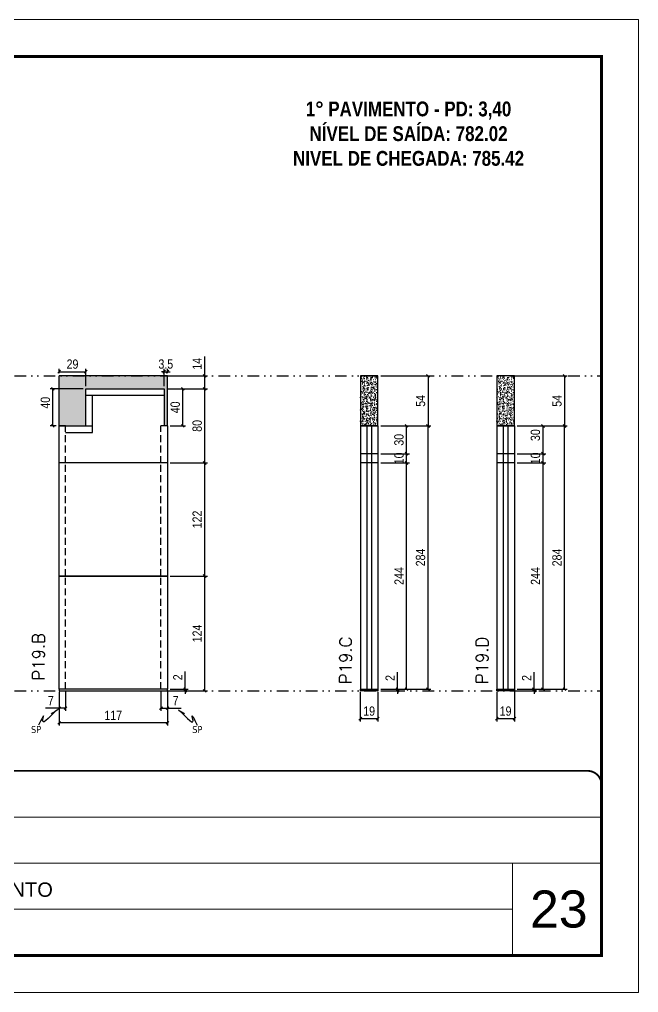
# Model space of a CAD drawing. Header units: millimetres. Extents: x 169816 to 178745, y 96537 to 113647.
# Drawn here: x 173816 to 174485, y 105726 to 106776 of the extents above; entities that cross this region are included whole.
import ezdxf

# ---------------------------------------------------------------- set-up
doc = ezdxf.new("R2010")
doc.units = ezdxf.units.MM
for name, pattern in [('CONTINUO', [0]), ('DASHED', [0.75, 0.5, -0.25]), ('DIVIDE2', [0.625, 0.25, -0.125, 0, -0.125, 0, -0.125]), ('HIDDEN', [0.375, 0.25, -0.125])]:
    doc.linetypes.add(name, pattern=pattern)
for name, color, linetype, lineweight in [('CARIMBO', 255, 'Continuous', 9), ('Folhas', 255, 'Continuous', 9), ('SARRAFO DE PRESSAO', 251, 'DASHED', 9), ('Texto Seção', 7, 'Continuous', 15)]:
    doc.layers.add(name, color=color, linetype=linetype, lineweight=lineweight)
for name, color, linetype in [('COTA', 241, 'Continuous'), ('NOMENCLATURA', 7, 'Continuous'), ('Nível', 160, 'Continuous'), ('Painéis', 200, 'Continuous'), ('SARR_2.2x7', 40, 'Continuous'), ('Sarrafo de Pressão', 42, 'HIDDEN'), ('texto', 7, 'Continuous')]:
    doc.layers.add(name, color=color, linetype=linetype)
doc.styles.add('ARIAL', font='arial.ttf')
doc.styles.add('COTA TECNICA', font='techl___.ttf', dxfattribs={"height": 10})
doc.styles.add('COTA TECNICA-50', font='techl___.ttf', dxfattribs={"height": 10})
doc.styles.add('REGUA-120', font='ROMANS.shx', dxfattribs={"height": 15})
doc.styles.add('ROMANC', font='techb___.ttf', dxfattribs={"height": 2.5})
doc.styles.get("Standard").update_dxf_attribs({"font": 'arial.ttf'})
doc.dimstyles.new('COTA PAINEL-50', dxfattribs={"dimtxt": 10, "dimasz": 3, "dimexe": 3, "dimexo": 3, "dimgap": 3, "dimtad": 1, "dimdec": 1, "dimzin": 12, "dimdsep": 46, "dimtxsty": 'COTA TECNICA-50', "dimblk1": 'OBLIQUE', "dimblk2": 'OBLIQUE', "dimsah": 1, "dimcen": 0.9, "dimclrd": 4, "dimclre": 4, "dimclrt": 240, "dimadec": 1, "dimazin": 3, "dimtfac": 1, "dimtdec": 1, "dimtmove": 0, "dimatfit": 3, "dimfxl": 1, "dimtolj": 1, "dimtzin": 12, "dimarcsym": 0})
doc.dimstyles.new('PAINEL', dxfattribs={"dimtxt": 10, "dimasz": 3, "dimexe": 3, "dimexo": 3, "dimgap": 3, "dimtad": 1, "dimdec": 1, "dimzin": 12, "dimdsep": 46, "dimtxsty": 'COTA TECNICA', "dimblk1": 'OBLIQUE', "dimblk2": 'OBLIQUE', "dimsah": 1, "dimcen": 0.9, "dimclrd": 4, "dimclre": 4, "dimclrt": 240, "dimadec": 1, "dimazin": 3, "dimtfac": 1, "dimtdec": 1, "dimtmove": 0, "dimatfit": 3, "dimfxl": 1, "dimtolj": 1, "dimtzin": 12, "dimarcsym": 0})
doc.dimstyles.get("Standard").update_dxf_attribs({"dimtxt": 0.18, "dimasz": 0.18, "dimexe": 0.18, "dimexo": 0.0625, "dimgap": 0.09, "dimtad": 0, "dimtih": 1, "dimtoh": 1, "dimdec": 4, "dimzin": 0, "dimdsep": 46, "dimtxsty": 'Standard', "dimcen": 0.09, "dimadec": 0, "dimazin": 0, "dimtfac": 1, "dimtdec": 4, "dimtofl": 0, "dimtmove": 0, "dimatfit": 3, "dimfxl": 1, "dimtolj": 1, "dimtzin": 0, "dimarcsym": 0})

# ---------------------------------------------------------------- blocks, each defined once
blk = doc.blocks.new('9999999999')
at = {"color": 30, "linetype": 'CONTINUO'}
for p, q in [((98564.6, 34379.6), (99584, 34379.6)), ((98564.6, 34329.8), (99488, 34329.8)), ((99584, 34329.8), (99488, 34329.8)), ((99488, 34329.8), (99488, 34230.2)), ((98564.6, 34280), (99488, 34280))]:
    blk.add_line(p, q, dxfattribs=at)
at = {"color": 30, "linetype": 'CONTINUO', "const_width": 2}
blk.add_lwpolyline([(99584, 34230.2), (99584, 34414.4, 0.414214), (99569, 34429.4), (98229, 34429.4, 0.414214), (98214, 34414.4), (98214, 34245.2, 0.414214), (98229, 34230.2), (99584, 34230.2)], format="xyb", dxfattribs=at)
at = {"layer": 'Folhas'}
blk.add_lwpolyline([(98139, 34190.2), (99624, 34190.2), (99624, 35240.2), (98139, 35240.2)], close=True, dxfattribs=at)
at = {"layer": 'Folhas', "color": 30, "const_width": 3}
blk.add_lwpolyline([(98214, 34230.2), (99584, 34230.2), (99584, 35200.2), (98214, 35200.2)], close=True, dxfattribs=at)
at = {"color": 7, "linetype": 'Continuous', "ltscale": 5, "style": 'ARIAL'}
blk.add_text('1° PAVIMENTO', height=15.483, dxfattribs=at).set_placement((98837.7, 34293.5))
blk = doc.blocks.new('_Oblique')
at = {"color": 0, "linetype": 'ByBlock', "lineweight": -2}
blk.add_line((-0.5, -0.5), (0.5, 0.5), dxfattribs=at)
blk = doc.blocks.new('*D639')
at = {"layer": 'COTA', "color": 4, "lineweight": -2, "transparency": 16777216}
for p, q in [((174184.2, 106050.1), (174184.2, 106018.2)), ((174203.2, 106050.1), (174203.2, 106018.2)), ((174184.2, 106021.2), (174203.2, 106021.2))]:
    blk.add_line(p, q, dxfattribs=at)
at = {"layer": 'Defpoints', "color": 0, "transparency": 16777216}
for p in [(174184.2, 106053.1), (174203.2, 106053.1), (174203.2, 106021.2)]:
    blk.add_point(p, dxfattribs=at)
at = {"layer": 'COTA', "color": 4, "lineweight": -2, "transparency": 16777216, "xscale": 3, "yscale": 3, "zscale": 3, "rotation": 180}
blk.add_blockref('_Oblique', (174184.2, 106021.2), dxfattribs=at)
at = {"layer": 'COTA', "color": 4, "lineweight": -2, "transparency": 16777216, "xscale": 3, "yscale": 3, "zscale": 3}
blk.add_blockref('_Oblique', (174203.2, 106021.2), dxfattribs=at)
at = {"layer": 'COTA', "color": 240, "transparency": 16777216, "insert": (174193.7, 106029.3), "char_height": 10, "attachment_point": 5, "style": 'COTA TECNICA'}
blk.add_mtext('\\A1;19', dxfattribs=at)
blk = doc.blocks.new('*D640')
at = {"layer": 'COTA', "color": 4, "lineweight": -2, "transparency": 16777216}
for p, q in [((174224.4, 106053.1), (174224.4, 106071.2)), ((174206.2, 106053.1), (174227.4, 106053.1)), ((174206.2, 106051.1), (174227.4, 106051.1)), ((174224.4, 106051.1), (174224.4, 106053.1)), ((174224.4, 106051.1), (174224.4, 106048.1))]:
    blk.add_line(p, q, dxfattribs=at)
at = {"layer": 'Defpoints', "color": 0, "transparency": 16777216}
for p in [(174203.2, 106053.1), (174203.2, 106051.1), (174224.4, 106053.1)]:
    blk.add_point(p, dxfattribs=at)
at = {"layer": 'COTA', "color": 4, "lineweight": -2, "transparency": 16777216, "xscale": 3, "yscale": 3, "zscale": 3}
for p, rotation in [((174224.4, 106053.1), 270), ((174224.4, 106051.1), 90)]:
    blk.add_blockref('_Oblique', p, dxfattribs=dict(at, rotation=rotation))
at = {"layer": 'COTA', "color": 240, "transparency": 16777216, "insert": (174216.4, 106065.1), "char_height": 10, "attachment_point": 5, "rotation": 90, "style": 'COTA TECNICA-50'}
blk.add_mtext('\\A1;2', dxfattribs=at)
blk = doc.blocks.new('*D970')
at = {"layer": 'COTA', "color": 4, "linetype": 'ByBlock', "lineweight": -2, "transparency": 16777216}
for p, q in [((174206.2, 106391.1), (174260.3, 106391.1)), ((174257.3, 106391.1), (174257.3, 106337)), ((174206.2, 106337), (174260.3, 106337))]:
    blk.add_line(p, q, dxfattribs=at)
at = {"layer": 'Defpoints', "color": 0, "linetype": 'ByBlock', "transparency": 16777216}
for p in [(174203.2, 106391.1), (174203.2, 106337), (174257.3, 106337)]:
    blk.add_point(p, dxfattribs=at)
at = {"layer": 'COTA', "color": 4, "linetype": 'ByBlock', "lineweight": -2, "transparency": 16777216, "xscale": 3, "yscale": 3, "zscale": 3}
for p, rotation in [((174257.3, 106391.1), 90), ((174257.3, 106337), 270)]:
    blk.add_blockref('_Oblique', p, dxfattribs=dict(at, rotation=rotation))
at = {"layer": 'COTA', "color": 240, "linetype": 'ByBlock', "transparency": 16777216, "insert": (174249.2, 106364.1), "char_height": 10, "attachment_point": 5, "rotation": 90, "style": 'COTA TECNICA'}
blk.add_mtext('\\A1;54', dxfattribs=at)
blk = doc.blocks.new('*D641')
at = {"layer": 'COTA', "color": 4, "lineweight": -2, "transparency": 16777216}
for p, q in [((174206.2, 106307.1), (174237.1, 106307.1)), ((174234.1, 106297.1), (174234.1, 106307.1)), ((174206.2, 106297.1), (174237.1, 106297.1))]:
    blk.add_line(p, q, dxfattribs=at)
at = {"layer": 'Defpoints', "color": 0, "transparency": 16777216}
for p in [(174203.2, 106307.1), (174234.1, 106307.1), (174203.2, 106297.1)]:
    blk.add_point(p, dxfattribs=at)
at = {"layer": 'COTA', "color": 4, "lineweight": -2, "transparency": 16777216, "xscale": 3, "yscale": 3, "zscale": 3}
for p, rotation in [((174234.1, 106307.1), 90), ((174234.1, 106297.1), 270)]:
    blk.add_blockref('_Oblique', p, dxfattribs=dict(at, rotation=rotation))
at = {"layer": 'COTA', "color": 240, "transparency": 16777216, "insert": (174226, 106302.1), "char_height": 10, "attachment_point": 5, "rotation": 90, "style": 'COTA TECNICA-50'}
blk.add_mtext('\\A1;10', dxfattribs=at)
blk = doc.blocks.new('*D971')
at = {"layer": 'COTA', "color": 4, "lineweight": -2, "transparency": 16777216}
for p, q in [((174206.2, 106297.1), (174237.1, 106297.1)), ((174234.1, 106053.1), (174234.1, 106297.1)), ((174206.2, 106053.1), (174237.1, 106053.1))]:
    blk.add_line(p, q, dxfattribs=at)
at = {"layer": 'Defpoints', "color": 0, "transparency": 16777216}
for p in [(174203.2, 106297.1), (174234.1, 106297.1), (174203.2, 106053.1)]:
    blk.add_point(p, dxfattribs=at)
at = {"layer": 'COTA', "color": 4, "lineweight": -2, "transparency": 16777216, "xscale": 3, "yscale": 3, "zscale": 3}
for p, rotation in [((174234.1, 106297.1), 90), ((174234.1, 106053.1), 270)]:
    blk.add_blockref('_Oblique', p, dxfattribs=dict(at, rotation=rotation))
at = {"layer": 'COTA', "color": 240, "transparency": 16777216, "insert": (174226, 106175.1), "char_height": 10, "attachment_point": 5, "rotation": 90, "style": 'COTA TECNICA'}
blk.add_mtext('\\A1;244', dxfattribs=at)
blk = doc.blocks.new('*D707')
at = {"layer": 'COTA', "color": 4, "lineweight": -2, "transparency": 16777216}
for p, q in [((173859, 106050.1), (173859, 106013.7)), ((173976, 106050.1), (173976, 106013.7)), ((173976, 106016.7), (173859, 106016.7))]:
    blk.add_line(p, q, dxfattribs=at)
at = {"layer": 'Defpoints', "color": 0, "transparency": 16777216}
for p in [(173859, 106053.1), (173976, 106053.1), (173859, 106016.7)]:
    blk.add_point(p, dxfattribs=at)
at = {"layer": 'COTA', "color": 4, "lineweight": -2, "transparency": 16777216, "xscale": 3, "yscale": 3, "zscale": 3, "rotation": 180}
blk.add_blockref('_Oblique', (173859, 106016.7), dxfattribs=at)
at = {"layer": 'COTA', "color": 4, "lineweight": -2, "transparency": 16777216, "xscale": 3, "yscale": 3, "zscale": 3}
blk.add_blockref('_Oblique', (173976, 106016.7), dxfattribs=at)
at = {"layer": 'COTA', "color": 240, "transparency": 16777216, "insert": (173917.5, 106024.8), "char_height": 10, "attachment_point": 5, "style": 'COTA TECNICA'}
blk.add_mtext('\\A1;117', dxfattribs=at)
blk = doc.blocks.new('*D708')
at = {"layer": 'COTA', "color": 4, "lineweight": -2, "transparency": 16777216}
for p, q in [((173969, 106050.1), (173969, 106029.6)), ((173976, 106048.1), (173976, 106029.6)), ((173969, 106032.6), (173976, 106032.6)), ((173976, 106032.6), (173990.7, 106032.6))]:
    blk.add_line(p, q, dxfattribs=at)
at = {"layer": 'Defpoints', "color": 0, "transparency": 16777216}
for p in [(173969, 106053.1), (173976, 106051.1), (173976, 106032.6)]:
    blk.add_point(p, dxfattribs=at)
at = {"layer": 'COTA', "color": 4, "lineweight": -2, "transparency": 16777216, "xscale": 3, "yscale": 3, "zscale": 3, "rotation": 180}
blk.add_blockref('_Oblique', (173969, 106032.6), dxfattribs=at)
at = {"layer": 'COTA', "color": 4, "lineweight": -2, "transparency": 16777216, "xscale": 3, "yscale": 3, "zscale": 3}
blk.add_blockref('_Oblique', (173976, 106032.6), dxfattribs=at)
at = {"layer": 'COTA', "color": 240, "transparency": 16777216, "insert": (173984.8, 106040.6), "char_height": 10, "attachment_point": 5, "style": 'COTA TECNICA-50'}
blk.add_mtext('\\A1;7', dxfattribs=at)
blk = doc.blocks.new('*D709')
at = {"layer": 'COTA', "color": 4, "lineweight": -2, "transparency": 16777216}
for p, q in [((173866, 106050.1), (173866, 106029.6)), ((173859, 106048.1), (173859, 106029.6)), ((173859, 106032.6), (173844.2, 106032.6)), ((173866, 106032.6), (173859, 106032.6))]:
    blk.add_line(p, q, dxfattribs=at)
at = {"layer": 'Defpoints', "color": 0, "transparency": 16777216}
for p in [(173859, 106051.1), (173866, 106053.1), (173859, 106032.6)]:
    blk.add_point(p, dxfattribs=at)
at = {"layer": 'COTA', "color": 4, "lineweight": -2, "transparency": 16777216, "xscale": 3, "yscale": 3, "zscale": 3, "rotation": 180}
blk.add_blockref('_Oblique', (173859, 106032.6), dxfattribs=at)
at = {"layer": 'COTA', "color": 4, "lineweight": -2, "transparency": 16777216, "xscale": 3, "yscale": 3, "zscale": 3}
blk.add_blockref('_Oblique', (173866, 106032.6), dxfattribs=at)
at = {"layer": 'COTA', "color": 240, "transparency": 16777216, "insert": (173850.1, 106040.6), "char_height": 10, "attachment_point": 5, "style": 'COTA TECNICA-50'}
blk.add_mtext('\\A1;7', dxfattribs=at)
blk = doc.blocks.new('*D710')
at = {"layer": 'COTA', "color": 4, "linetype": 'ByBlock', "lineweight": -2, "transparency": 16777216}
for p, q in [((173979, 106175.1), (174019.2, 106175.1)), ((174016.2, 106051.1), (174016.2, 106175.1)), ((173979, 106051.1), (174019.2, 106051.1))]:
    blk.add_line(p, q, dxfattribs=at)
at = {"layer": 'Defpoints', "color": 0, "linetype": 'ByBlock', "transparency": 16777216}
for p in [(173976, 106175.1), (174016.2, 106175.1), (173976, 106051.1)]:
    blk.add_point(p, dxfattribs=at)
at = {"layer": 'COTA', "color": 4, "linetype": 'ByBlock', "lineweight": -2, "transparency": 16777216, "xscale": 3, "yscale": 3, "zscale": 3}
for p, rotation in [((174016.2, 106175.1), 90), ((174016.2, 106051.1), 270)]:
    blk.add_blockref('_Oblique', p, dxfattribs=dict(at, rotation=rotation))
at = {"layer": 'COTA', "color": 240, "linetype": 'ByBlock', "transparency": 16777216, "insert": (174008.1, 106113.1), "char_height": 10, "attachment_point": 5, "rotation": 90, "style": 'COTA TECNICA'}
blk.add_mtext('\\A1;124', dxfattribs=at)
blk = doc.blocks.new('*D711')
at = {"layer": 'COTA', "color": 4, "lineweight": -2, "transparency": 16777216}
for p, q in [((173995.2, 106053.1), (173995.2, 106071.9)), ((173979, 106053.1), (173998.2, 106053.1)), ((173979, 106051.1), (173998.2, 106051.1)), ((173995.2, 106051.1), (173995.2, 106053.1)), ((173995.2, 106051.1), (173995.2, 106048.1))]:
    blk.add_line(p, q, dxfattribs=at)
at = {"layer": 'Defpoints', "color": 0, "transparency": 16777216}
for p in [(173976, 106053.1), (173976, 106051.1), (173995.2, 106051.1)]:
    blk.add_point(p, dxfattribs=at)
at = {"layer": 'COTA', "color": 4, "lineweight": -2, "transparency": 16777216, "xscale": 3, "yscale": 3, "zscale": 3}
for p, rotation in [((173995.2, 106053.1), 270), ((173995.2, 106051.1), 90)]:
    blk.add_blockref('_Oblique', p, dxfattribs=dict(at, rotation=rotation))
at = {"layer": 'COTA', "color": 240, "transparency": 16777216, "insert": (173987.2, 106065.8), "char_height": 10, "attachment_point": 5, "rotation": 90, "style": 'COTA TECNICA-50'}
blk.add_mtext('\\A1;2', dxfattribs=at)
blk = doc.blocks.new('*D712')
at = {"layer": 'COTA', "color": 4, "linetype": 'ByBlock', "lineweight": -2, "transparency": 16777216}
for p, q in [((173979, 106175.1), (174019.2, 106175.1)), ((174016.2, 106051.1), (174016.2, 106175.1)), ((173979, 106051.1), (174019.2, 106051.1))]:
    blk.add_line(p, q, dxfattribs=at)
at = {"layer": 'Defpoints', "color": 0, "linetype": 'ByBlock', "transparency": 16777216}
for p in [(173976, 106175.1), (174016.2, 106175.1), (173976, 106051.1)]:
    blk.add_point(p, dxfattribs=at)
at = {"layer": 'COTA', "color": 4, "linetype": 'ByBlock', "lineweight": -2, "transparency": 16777216, "xscale": 3, "yscale": 3, "zscale": 3}
for p, rotation in [((174016.2, 106175.1), 90), ((174016.2, 106051.1), 270)]:
    blk.add_blockref('_Oblique', p, dxfattribs=dict(at, rotation=rotation))
at = {"layer": 'COTA', "color": 240, "linetype": 'ByBlock', "transparency": 16777216, "insert": (174008.1, 106113.1), "char_height": 10, "attachment_point": 5, "rotation": 90, "style": 'COTA TECNICA'}
blk.add_mtext('\\A1;124', dxfattribs=at)
blk = doc.blocks.new('*D713')
at = {"layer": 'COTA', "color": 4, "lineweight": -2, "transparency": 16777216}
for p, q in [((174016.2, 106391.1), (174016.2, 106412.1)), ((173979, 106391.1), (174019.2, 106391.1)), ((174016.2, 106377.1), (174016.2, 106391.1)), ((173979, 106377.1), (174019.2, 106377.1))]:
    blk.add_line(p, q, dxfattribs=at)
at = {"layer": 'Defpoints', "color": 0, "transparency": 16777216}
for p in [(173976, 106391.1), (173976, 106377.1), (174016.2, 106377.1)]:
    blk.add_point(p, dxfattribs=at)
at = {"layer": 'COTA', "color": 4, "lineweight": -2, "transparency": 16777216, "xscale": 3, "yscale": 3, "zscale": 3}
for p, rotation in [((174016.2, 106391.1), 90), ((174016.2, 106377.1), 270)]:
    blk.add_blockref('_Oblique', p, dxfattribs=dict(at, rotation=rotation))
at = {"layer": 'COTA', "color": 240, "transparency": 16777216, "insert": (174008.1, 106404.1), "char_height": 10, "attachment_point": 5, "rotation": 90, "style": 'COTA TECNICA-50'}
blk.add_mtext('\\A1;14', dxfattribs=at)
blk = doc.blocks.new('*D1002')
at = {"layer": 'COTA', "color": 4, "lineweight": -2, "transparency": 16777216}
for p, q in [((173885, 106377.1), (173849.3, 106377.1)), ((173852.3, 106337.1), (173852.3, 106377.1)), ((173856, 106337.1), (173849.3, 106337.1))]:
    blk.add_line(p, q, dxfattribs=at)
at = {"layer": 'Defpoints', "color": 0, "transparency": 16777216}
for p in [(173852.3, 106377.1), (173888, 106377.1), (173859, 106337.1)]:
    blk.add_point(p, dxfattribs=at)
at = {"layer": 'COTA', "color": 4, "lineweight": -2, "transparency": 16777216, "xscale": 3, "yscale": 3, "zscale": 3}
for p, rotation in [((173852.3, 106377.1), 90), ((173852.3, 106337.1), 270)]:
    blk.add_blockref('_Oblique', p, dxfattribs=dict(at, rotation=rotation))
at = {"layer": 'COTA', "color": 240, "transparency": 16777216, "insert": (173844.2, 106362.1), "char_height": 10, "attachment_point": 5, "rotation": 90, "style": 'COTA TECNICA'}
blk.add_mtext('\\A1;40', dxfattribs=at)
blk = doc.blocks.new('*D714')
at = {"layer": 'COTA', "color": 4, "lineweight": -2, "transparency": 16777216}
for p, q in [((174206.2, 106337.1), (174260.3, 106337.1)), ((174257.3, 106053.1), (174257.3, 106337.1)), ((174206.2, 106053.1), (174260.3, 106053.1))]:
    blk.add_line(p, q, dxfattribs=at)
at = {"layer": 'Defpoints', "color": 0, "transparency": 16777216}
for p in [(174203.2, 106337.1), (174257.3, 106337.1), (174203.2, 106053.1)]:
    blk.add_point(p, dxfattribs=at)
at = {"layer": 'COTA', "color": 4, "lineweight": -2, "transparency": 16777216, "xscale": 3, "yscale": 3, "zscale": 3}
for p, rotation in [((174257.3, 106337.1), 90), ((174257.3, 106053.1), 270)]:
    blk.add_blockref('_Oblique', p, dxfattribs=dict(at, rotation=rotation))
at = {"layer": 'COTA', "color": 240, "transparency": 16777216, "insert": (174249.2, 106195.1), "char_height": 10, "attachment_point": 5, "rotation": 90, "style": 'COTA TECNICA'}
blk.add_mtext('\\A1;284', dxfattribs=at)
blk = doc.blocks.new('*D1003')
at = {"layer": 'COTA', "color": 4, "lineweight": -2, "transparency": 16777216}
for p, q in [((173859, 106394.1), (173859, 106398.6)), ((173888, 106380.1), (173888, 106398.6)), ((173859, 106395.6), (173888, 106395.6))]:
    blk.add_line(p, q, dxfattribs=at)
at = {"layer": 'Defpoints', "color": 0, "transparency": 16777216}
for p in [(173859, 106391.1), (173888, 106395.6), (173888, 106377.1)]:
    blk.add_point(p, dxfattribs=at)
at = {"layer": 'COTA', "color": 4, "lineweight": -2, "transparency": 16777216, "xscale": 3, "yscale": 3, "zscale": 3, "rotation": 180}
blk.add_blockref('_Oblique', (173859, 106395.6), dxfattribs=at)
at = {"layer": 'COTA', "color": 4, "lineweight": -2, "transparency": 16777216, "xscale": 3, "yscale": 3, "zscale": 3}
blk.add_blockref('_Oblique', (173888, 106395.6), dxfattribs=at)
at = {"layer": 'COTA', "color": 240, "transparency": 16777216, "insert": (173873.5, 106403.7), "char_height": 10, "attachment_point": 5, "style": 'COTA TECNICA'}
blk.add_mtext('\\A1;29', dxfattribs=at)
blk = doc.blocks.new('*D715')
at = {"layer": 'COTA', "color": 4, "lineweight": -2, "transparency": 16777216}
for p, q in [((174331.5, 106050.1), (174331.5, 106018.2)), ((174350.5, 106050.1), (174350.5, 106018.2)), ((174331.5, 106021.2), (174350.5, 106021.2))]:
    blk.add_line(p, q, dxfattribs=at)
at = {"layer": 'Defpoints', "color": 0, "transparency": 16777216}
for p in [(174331.5, 106053.1), (174350.5, 106053.1), (174350.5, 106021.2)]:
    blk.add_point(p, dxfattribs=at)
at = {"layer": 'COTA', "color": 4, "lineweight": -2, "transparency": 16777216, "xscale": 3, "yscale": 3, "zscale": 3, "rotation": 180}
blk.add_blockref('_Oblique', (174331.5, 106021.2), dxfattribs=at)
at = {"layer": 'COTA', "color": 4, "lineweight": -2, "transparency": 16777216, "xscale": 3, "yscale": 3, "zscale": 3}
blk.add_blockref('_Oblique', (174350.5, 106021.2), dxfattribs=at)
at = {"layer": 'COTA', "color": 240, "transparency": 16777216, "insert": (174341, 106029.3), "char_height": 10, "attachment_point": 5, "style": 'COTA TECNICA'}
blk.add_mtext('\\A1;19', dxfattribs=at)
blk = doc.blocks.new('*D716')
at = {"layer": 'COTA', "color": 4, "lineweight": -2, "transparency": 16777216}
for p, q in [((174371.7, 106053.1), (174371.7, 106071.2)), ((174353.5, 106053.1), (174374.7, 106053.1)), ((174353.5, 106051.1), (174374.7, 106051.1)), ((174371.7, 106051.1), (174371.7, 106053.1)), ((174371.7, 106051.1), (174371.7, 106048.1))]:
    blk.add_line(p, q, dxfattribs=at)
at = {"layer": 'Defpoints', "color": 0, "transparency": 16777216}
for p in [(174350.5, 106053.1), (174350.5, 106051.1), (174371.7, 106053.1)]:
    blk.add_point(p, dxfattribs=at)
at = {"layer": 'COTA', "color": 4, "lineweight": -2, "transparency": 16777216, "xscale": 3, "yscale": 3, "zscale": 3}
for p, rotation in [((174371.7, 106053.1), 270), ((174371.7, 106051.1), 90)]:
    blk.add_blockref('_Oblique', p, dxfattribs=dict(at, rotation=rotation))
at = {"layer": 'COTA', "color": 240, "transparency": 16777216, "insert": (174363.7, 106065.1), "char_height": 10, "attachment_point": 5, "rotation": 90, "style": 'COTA TECNICA-50'}
blk.add_mtext('\\A1;2', dxfattribs=at)
blk = doc.blocks.new('*D1004')
at = {"layer": 'COTA', "color": 4, "linetype": 'ByBlock', "lineweight": -2, "transparency": 16777216}
for p, q in [((174353.5, 106391.1), (174407.6, 106391.1)), ((174404.6, 106391.1), (174404.6, 106337)), ((174353.5, 106337), (174407.6, 106337))]:
    blk.add_line(p, q, dxfattribs=at)
at = {"layer": 'Defpoints', "color": 0, "linetype": 'ByBlock', "transparency": 16777216}
for p in [(174350.5, 106391.1), (174350.5, 106337), (174404.6, 106337)]:
    blk.add_point(p, dxfattribs=at)
at = {"layer": 'COTA', "color": 4, "linetype": 'ByBlock', "lineweight": -2, "transparency": 16777216, "xscale": 3, "yscale": 3, "zscale": 3}
for p, rotation in [((174404.6, 106391.1), 90), ((174404.6, 106337), 270)]:
    blk.add_blockref('_Oblique', p, dxfattribs=dict(at, rotation=rotation))
at = {"layer": 'COTA', "color": 240, "linetype": 'ByBlock', "transparency": 16777216, "insert": (174396.5, 106364.1), "char_height": 10, "attachment_point": 5, "rotation": 90, "style": 'COTA TECNICA'}
blk.add_mtext('\\A1;54', dxfattribs=at)
blk = doc.blocks.new('*D1005')
at = {"layer": 'COTA', "color": 4, "lineweight": -2, "transparency": 16777216}
for p, q in [((174353.5, 106297.1), (174384.4, 106297.1)), ((174381.4, 106053.1), (174381.4, 106297.1)), ((174353.5, 106053.1), (174384.4, 106053.1))]:
    blk.add_line(p, q, dxfattribs=at)
at = {"layer": 'Defpoints', "color": 0, "transparency": 16777216}
for p in [(174350.5, 106297.1), (174381.4, 106297.1), (174350.5, 106053.1)]:
    blk.add_point(p, dxfattribs=at)
at = {"layer": 'COTA', "color": 4, "lineweight": -2, "transparency": 16777216, "xscale": 3, "yscale": 3, "zscale": 3}
for p, rotation in [((174381.4, 106297.1), 90), ((174381.4, 106053.1), 270)]:
    blk.add_blockref('_Oblique', p, dxfattribs=dict(at, rotation=rotation))
at = {"layer": 'COTA', "color": 240, "transparency": 16777216, "insert": (174373.3, 106175.1), "char_height": 10, "attachment_point": 5, "rotation": 90, "style": 'COTA TECNICA'}
blk.add_mtext('\\A1;244', dxfattribs=at)
blk = doc.blocks.new('*D717')
at = {"layer": 'COTA', "color": 4, "lineweight": -2, "transparency": 16777216}
for p, q in [((174353.5, 106337.1), (174407.6, 106337.1)), ((174404.6, 106053.1), (174404.6, 106337.1)), ((174353.5, 106053.1), (174407.6, 106053.1))]:
    blk.add_line(p, q, dxfattribs=at)
at = {"layer": 'Defpoints', "color": 0, "transparency": 16777216}
for p in [(174350.5, 106337.1), (174404.6, 106337.1), (174350.5, 106053.1)]:
    blk.add_point(p, dxfattribs=at)
at = {"layer": 'COTA', "color": 4, "lineweight": -2, "transparency": 16777216, "xscale": 3, "yscale": 3, "zscale": 3}
for p, rotation in [((174404.6, 106337.1), 90), ((174404.6, 106053.1), 270)]:
    blk.add_blockref('_Oblique', p, dxfattribs=dict(at, rotation=rotation))
at = {"layer": 'COTA', "color": 240, "transparency": 16777216, "insert": (174396.5, 106195.1), "char_height": 10, "attachment_point": 5, "rotation": 90, "style": 'COTA TECNICA'}
blk.add_mtext('\\A1;284', dxfattribs=at)
blk = doc.blocks.new('*D1006')
at = {"layer": 'COTA', "color": 4, "lineweight": -2, "transparency": 16777216}
for p, q in [((173979, 106297.1), (174019.2, 106297.1)), ((174016.2, 106175.1), (174016.2, 106297.1)), ((173979, 106175.1), (174019.2, 106175.1))]:
    blk.add_line(p, q, dxfattribs=at)
at = {"layer": 'Defpoints', "color": 0, "transparency": 16777216}
for p in [(173976, 106297.1), (174016.2, 106297.1), (173976, 106175.1)]:
    blk.add_point(p, dxfattribs=at)
at = {"layer": 'COTA', "color": 4, "lineweight": -2, "transparency": 16777216, "xscale": 3, "yscale": 3, "zscale": 3}
for p, rotation in [((174016.2, 106297.1), 90), ((174016.2, 106175.1), 270)]:
    blk.add_blockref('_Oblique', p, dxfattribs=dict(at, rotation=rotation))
at = {"layer": 'COTA', "color": 240, "transparency": 16777216, "insert": (174008.1, 106236.1), "char_height": 10, "attachment_point": 5, "rotation": 90, "style": 'COTA TECNICA'}
blk.add_mtext('\\A1;122', dxfattribs=at)
blk = doc.blocks.new('*D1007')
at = {"layer": 'COTA', "color": 4, "lineweight": -2, "transparency": 16777216}
for p, q in [((173979, 106377.1), (174019.2, 106377.1)), ((174016.2, 106297.1), (174016.2, 106377.1)), ((173979, 106297.1), (174019.2, 106297.1))]:
    blk.add_line(p, q, dxfattribs=at)
at = {"layer": 'Defpoints', "color": 0, "transparency": 16777216}
for p in [(173976, 106377.1), (174016.2, 106377.1), (173976, 106297.1)]:
    blk.add_point(p, dxfattribs=at)
at = {"layer": 'COTA', "color": 4, "lineweight": -2, "transparency": 16777216, "xscale": 3, "yscale": 3, "zscale": 3}
for p, rotation in [((174016.2, 106377.1), 90), ((174016.2, 106297.1), 270)]:
    blk.add_blockref('_Oblique', p, dxfattribs=dict(at, rotation=rotation))
at = {"layer": 'COTA', "color": 240, "transparency": 16777216, "insert": (174008.1, 106337.1), "char_height": 10, "attachment_point": 5, "rotation": 90, "style": 'COTA TECNICA'}
blk.add_mtext('\\A1;80', dxfattribs=at)
blk = doc.blocks.new('*D718')
at = {"layer": 'COTA', "color": 4, "lineweight": -2, "transparency": 16777216}
for p, q in [((174206.2, 106337.1), (174237.1, 106337.1)), ((174234.1, 106307.1), (174234.1, 106337.1)), ((174206.2, 106307.1), (174237.1, 106307.1))]:
    blk.add_line(p, q, dxfattribs=at)
at = {"layer": 'Defpoints', "color": 0, "transparency": 16777216}
for p in [(174203.2, 106337.1), (174234.1, 106337.1), (174203.2, 106307.1)]:
    blk.add_point(p, dxfattribs=at)
at = {"layer": 'COTA', "color": 4, "lineweight": -2, "transparency": 16777216, "xscale": 3, "yscale": 3, "zscale": 3}
for p, rotation in [((174234.1, 106337.1), 90), ((174234.1, 106307.1), 270)]:
    blk.add_blockref('_Oblique', p, dxfattribs=dict(at, rotation=rotation))
at = {"layer": 'COTA', "color": 240, "transparency": 16777216, "insert": (174225.9, 106322.1), "char_height": 10, "attachment_point": 5, "rotation": 90, "style": 'COTA TECNICA'}
blk.add_mtext('\\A1;30', dxfattribs=at)
blk = doc.blocks.new('*D719')
at = {"layer": 'COTA', "color": 4, "lineweight": -2, "transparency": 16777216}
for p, q in [((174353.5, 106307.1), (174384.4, 106307.1)), ((174381.4, 106297.1), (174381.4, 106307.1)), ((174353.5, 106297.1), (174384.4, 106297.1))]:
    blk.add_line(p, q, dxfattribs=at)
at = {"layer": 'Defpoints', "color": 0, "transparency": 16777216}
for p in [(174350.5, 106307.1), (174381.4, 106307.1), (174350.5, 106297.1)]:
    blk.add_point(p, dxfattribs=at)
at = {"layer": 'COTA', "color": 4, "lineweight": -2, "transparency": 16777216, "xscale": 3, "yscale": 3, "zscale": 3}
for p, rotation in [((174381.4, 106307.1), 90), ((174381.4, 106297.1), 270)]:
    blk.add_blockref('_Oblique', p, dxfattribs=dict(at, rotation=rotation))
at = {"layer": 'COTA', "color": 240, "transparency": 16777216, "insert": (174373.3, 106302.1), "char_height": 10, "attachment_point": 5, "rotation": 90, "style": 'COTA TECNICA'}
blk.add_mtext('\\A1;10', dxfattribs=at)
blk = doc.blocks.new('*D1008')
at = {"layer": 'COTA', "color": 4, "lineweight": -2, "transparency": 16777216}
for p, q in [((174353.5, 106337), (174384.4, 106337)), ((174381.4, 106307.1), (174381.4, 106337)), ((174353.5, 106307.1), (174384.4, 106307.1))]:
    blk.add_line(p, q, dxfattribs=at)
at = {"layer": 'Defpoints', "color": 0, "transparency": 16777216}
for p in [(174350.5, 106337), (174381.4, 106337), (174350.5, 106307.1)]:
    blk.add_point(p, dxfattribs=at)
at = {"layer": 'COTA', "color": 4, "lineweight": -2, "transparency": 16777216, "xscale": 3, "yscale": 3, "zscale": 3}
for p, rotation in [((174381.4, 106337), 90), ((174381.4, 106307.1), 270)]:
    blk.add_blockref('_Oblique', p, dxfattribs=dict(at, rotation=rotation))
at = {"layer": 'COTA', "color": 240, "transparency": 16777216, "insert": (174373.2, 106327.1), "char_height": 10, "attachment_point": 5, "rotation": 90, "style": 'COTA TECNICA'}
blk.add_mtext('\\A1;30', dxfattribs=at)
blk = doc.blocks.new('*D1014')
at = {"layer": 'COTA', "color": 4, "lineweight": -2, "transparency": 16777216}
for p, q in [((173972.5, 106380.1), (173972.5, 106398.6)), ((173976, 106394.1), (173976, 106398.6)), ((173972.5, 106395.6), (173969.5, 106395.6)), ((173972.5, 106395.6), (173976, 106395.6)), ((173976, 106395.6), (173979, 106395.6))]:
    blk.add_line(p, q, dxfattribs=at)
at = {"layer": 'Defpoints', "color": 0, "transparency": 16777216}
for p in [(173976, 106395.6), (173976, 106391.1), (173972.5, 106377.1)]:
    blk.add_point(p, dxfattribs=at)
at = {"layer": 'COTA', "color": 4, "lineweight": -2, "transparency": 16777216, "xscale": 3, "yscale": 3, "zscale": 3}
blk.add_blockref('_Oblique', (173972.5, 106395.6), dxfattribs=at)
at = {"layer": 'COTA', "color": 4, "lineweight": -2, "transparency": 16777216, "xscale": 3, "yscale": 3, "zscale": 3, "rotation": 180}
blk.add_blockref('_Oblique', (173976, 106395.6), dxfattribs=at)
at = {"layer": 'COTA', "color": 240, "transparency": 16777216, "insert": (173974.2, 106403.8), "char_height": 10, "attachment_point": 5, "style": 'COTA TECNICA'}
blk.add_mtext('\\A1;3.5', dxfattribs=at)
blk = doc.blocks.new('*D1015')
at = {"layer": 'COTA', "color": 4, "lineweight": -2, "transparency": 16777216}
for p, q in [((173975.5, 106377.1), (173995.5, 106377.1)), ((173992.5, 106337.1), (173992.5, 106377.1)), ((173979, 106337.1), (173995.5, 106337.1))]:
    blk.add_line(p, q, dxfattribs=at)
at = {"layer": 'Defpoints', "color": 0, "transparency": 16777216}
for p in [(173972.5, 106377.1), (173992.5, 106377.1), (173976, 106337.1)]:
    blk.add_point(p, dxfattribs=at)
at = {"layer": 'COTA', "color": 4, "lineweight": -2, "transparency": 16777216, "xscale": 3, "yscale": 3, "zscale": 3}
for p, rotation in [((173992.5, 106377.1), 90), ((173992.5, 106337.1), 270)]:
    blk.add_blockref('_Oblique', p, dxfattribs=dict(at, rotation=rotation))
at = {"layer": 'COTA', "color": 240, "transparency": 16777216, "insert": (173984.4, 106357.1), "char_height": 10, "attachment_point": 5, "rotation": 90, "style": 'COTA TECNICA'}
blk.add_mtext('\\A1;40', dxfattribs=at)

msp = doc.modelspace()

# ---------------------------------------------------------------- hatches: boundary and pattern name
at = {"layer": 'COTA', "linetype": 'ByBlock'}
h = msp.add_hatch(dxfattribs=at)
h.set_pattern_fill('AR-CONC', color=256, scale=0.03)
h.paths.add_polyline_path([(173887.98, 106377.06), (173972.48, 106377.06), (173972.48, 106337.06), (173975.98, 106337.06), (173975.98, 106391.06), (173858.98, 106391.06), (173858.98, 106337.06), (173887.98, 106337.06)])
h = msp.add_hatch(dxfattribs=at)
h.set_pattern_fill('AR-CONC', color=256, scale=0.03)
h.set_pattern_definition([(50, (3183.5, 2307.15), (5.46554007, -0.47817257), [0.5715, -6.2865]), (355, (3183.5, 2307.15), (-1.05730264, 5.73170536), [0.4572, -5.02921753]), (100.4514447, (3183.9555, 2307.1104), (4.40823741, 5.25353256), [0.48570026, -5.34270734]), (46.1842, (3183.5, 2308.674), (8.13237123, -1.26126984), [0.85725, -9.42975]), (96.6355576, (3184.178, 2308.569), (7.12212402, 7.42278374), [0.7285507, -8.01406824]), (351.184151, (3183.5, 2308.674), (7.12212402, 7.42278374), [0.685799, -7.54379196]), (21, (3184.262, 2308.293), (4.54843174, -3.06795595), [0.5715, -6.2865]), (326, (3184.262, 2308.293), (1.85406085, 5.52563898), [0.4572, -5.0292]), (71.451445, (3184.641, 2308.0376), (6.40249258, 2.45768307), [0.48570026, -5.34269813]), (37.5, (3183.5, 2307.1502), (0.092658098, 2.536651166), [0, -4.96824, 0, -5.1054, 0, -5.04825]), (7.5, (3183.5, 2307.1502), (2.004589875, 3.005417245), [0, -2.91084, 0, -4.85394, 0, -1.92405]), (327.5, (3181.8007, 2307.1502), (4.067717855, -0.17186232), [0, -1.905, 0, -5.9436, 0, -7.8867]), (317.5, (3181.0387, 2307.1502), (4.44387544, 0.76279473), [0, -2.4765, 0, -3.94716, 0, -5.6007])])
h.paths.add_polyline_path([(174184.24, 106337.06), (174203.24, 106337.06), (174203.24, 106391.06), (174184.24, 106391.06)])
h = msp.add_hatch(dxfattribs=at)
h.set_pattern_fill('AR-CONC', color=256, scale=0.03)
h.set_pattern_definition([(50, (3330.7892, 2307.15), (5.46554007, -0.47817257), [0.5715, -6.2865]), (355, (3330.789, 2307.15), (-1.05730264, 5.73170536), [0.4572, -5.02921753]), (100.4514447, (3331.2447, 2307.1104), (4.40823741, 5.25353256), [0.48570026, -5.34270734]), (46.1842, (3330.789, 2308.674), (8.13237123, -1.26126984), [0.85725, -9.42975]), (96.6355576, (3331.467, 2308.569), (7.12212402, 7.42278374), [0.7285507, -8.01406824]), (351.184151, (3330.789, 2308.674), (7.12212402, 7.42278374), [0.685799, -7.54379196]), (21, (3331.5512, 2308.293), (4.54843174, -3.06795595), [0.5715, -6.2865]), (326, (3331.551, 2308.293), (1.85406085, 5.52563898), [0.4572, -5.0292]), (71.451445, (3331.93, 2308.0376), (6.40249258, 2.45768307), [0.48570026, -5.34269813]), (37.5, (3330.7892, 2307.1502), (0.092658098, 2.536651166), [0, -4.96824, 0, -5.1054, 0, -5.04825]), (7.5, (3330.7892, 2307.1502), (2.004589875, 3.005417245), [0, -2.91084, 0, -4.85394, 0, -1.92405]), (327.5, (3329.09, 2307.1502), (4.067717855, -0.17186232), [0, -1.905, 0, -5.9436, 0, -7.8867]), (317.5, (3328.328, 2307.1502), (4.44387544, 0.76279473), [0, -2.4765, 0, -3.94716, 0, -5.6007])])
h.paths.add_polyline_path([(174331.53, 106337.06), (174350.53, 106337.06), (174350.53, 106391.06), (174331.53, 106391.06)])

# ---------------------------------------------------------------- linework, layer by layer
for p, q in [((173975.98, 106391.06), (173858.98, 106391.06)), ((173858.98, 106391.06), (173858.98, 106391.06)), ((173858.98, 106337.06), (173858.98, 106391.06)), ((173975.98, 106337.06), (173975.98, 106391.06))]:
    msp.add_line(p, q, dxfattribs=at)
for points in [[(174184.24, 106337.04), (174203.24, 106337.04), (174203.24, 106391.06), (174184.24, 106391.06)], [(174331.53, 106337.04), (174350.53, 106337.04), (174350.53, 106391.06), (174331.53, 106391.06)]]:
    msp.add_lwpolyline(points, close=True, dxfattribs=at)
at = {"layer": 'Nível', "color": 4, "linetype": 'DIVIDE2', "ltscale": 50}
for p, q in [((173464.99, 106391.06), (174444.52, 106391.06)), ((173464.99, 106051.06), (174444.52, 106051.06))]:
    msp.add_line(p, q, dxfattribs=at)
at = {"layer": 'Painéis'}
for p, q in [((173887.98, 106377.06), (173972.48, 106377.06)), ((173887.98, 106337.06), (173887.98, 106377.06)), ((173972.48, 106377.06), (173972.48, 106337.06)), ((173858.98, 106239.06), (173858.98, 106337.06)), ((173858.98, 106337.06), (173887.98, 106337.06)), ((173975.98, 106337.06), (173972.48, 106337.06)), ((173975.98, 106337.06), (173975.98, 106239.06)), ((174184.24, 106337.06), (174203.24, 106337.06)), ((174184.24, 106337.04), (174184.24, 106053.06)), ((174184.24, 106337.04), (174203.24, 106337.04)), ((174203.24, 106337.04), (174184.24, 106337.04)), ((174203.24, 106337.04), (174203.24, 106053.06)), ((174331.53, 106337.06), (174350.53, 106337.06)), ((174331.53, 106337.04), (174331.53, 106053.06)), ((174331.53, 106337.04), (174350.53, 106337.04)), ((174350.53, 106337.04), (174331.53, 106337.04)), ((174350.53, 106337.04), (174350.53, 106053.06)), ((174203.24, 106307.06), (174184.24, 106307.06)), ((174350.53, 106307.06), (174331.53, 106307.06)), ((173975.98, 106297.06), (173858.98, 106297.06)), ((174203.24, 106297.06), (174184.24, 106297.06)), ((174350.53, 106297.06), (174331.53, 106297.06)), ((173858.98, 106175.06), (173858.98, 106239.06)), ((173975.98, 106239.06), (173975.98, 106175.06)), ((173858.98, 106175.06), (173975.98, 106175.06)), ((173858.98, 106053.06), (173858.98, 106175.06)), ((173975.98, 106175.06), (173858.98, 106175.06)), ((173975.98, 106175.06), (173975.98, 106053.06)), ((173975.98, 106053.06), (173858.98, 106053.06)), ((174184.24, 106053.06), (174203.24, 106053.06)), ((174184.24, 106053.06), (174203.24, 106053.06)), ((174184.24, 106051.06), (174184.24, 106053.06)), ((174203.24, 106051.06), (174184.24, 106051.06)), ((174203.24, 106053.06), (174203.24, 106051.06)), ((174331.53, 106053.06), (174350.53, 106053.06)), ((174331.53, 106053.06), (174350.53, 106053.06)), ((174331.53, 106051.06), (174331.53, 106053.06)), ((174350.53, 106051.06), (174331.53, 106051.06)), ((174350.53, 106053.06), (174350.53, 106051.06))]:
    msp.add_line(p, q, dxfattribs=at)
msp.add_lwpolyline([(173858.98, 106051.06), (173975.98, 106051.06), (173975.98, 106053.06), (173858.98, 106053.06)], close=True, dxfattribs=at)
at = {"layer": 'SARR_2.2x7'}
for p, q in [((173972.48, 106370.06), (173887.98, 106370.06)), ((173894.98, 106330.06), (173894.98, 106370.06)), ((173887.98, 106337.06), (173894.98, 106337.06)), ((173865.98, 106330.06), (173894.98, 106330.06))]:
    msp.add_line(p, q, dxfattribs=at)
for points in [[(174191.24, 106337.06), (174191.24, 106297.06), (174191.24, 106053.06)], [(174196.24, 106337.06), (174196.24, 106297.06), (174196.24, 106053.06)], [(174338.53, 106337.06), (174338.53, 106297.06), (174338.53, 106053.06)], [(174343.53, 106337.06), (174343.53, 106297.06), (174343.53, 106053.06)]]:
    msp.add_lwpolyline(points, dxfattribs=at)
at = {"layer": 'Sarrafo de Pressão', "ltscale": 30}
for p, q in [((173865.98, 106337.06), (173858.98, 106337.06)), ((173865.98, 106297.06), (173865.98, 106337.06)), ((173968.98, 106297.06), (173968.98, 106337.06)), ((173972.48, 106337.06), (173968.98, 106337.06)), ((173865.98, 106175.06), (173865.98, 106297.06)), ((173968.98, 106175.06), (173968.98, 106297.06)), ((173865.98, 106053.06), (173865.98, 106175.06)), ((173968.98, 106053.06), (173968.98, 106175.06))]:
    msp.add_line(p, q, dxfattribs=at)

# ---------------------------------------------------------------- block references
at = {"layer": 'SARRAFO DE PRESSAO', "color": 6, "linetype": 'ByBlock'}
msp.add_blockref('9999999999', (74860.54, 71535.45), dxfattribs=at)

# ---------------------------------------------------------------- texts
at = {"layer": 'CARIMBO', "style": 'ARIAL'}
msp.add_text('23', height=40, dxfattribs=at).set_placement((174367.38, 105795.8))
at = {"layer": 'NOMENCLATURA', "color": 2, "insert": (174236.26, 106713.79), "char_height": 16, "attachment_point": 2, "style": 'ROMANC'}
msp.add_mtext_dynamic_manual_height_columns('\\P1° PAVIMENTO - PD: 3,40\\PNÍVEL DE SAÍDA: 782.02\\PNIVEL DE CHEGADA: 785.42', width=328.3607, gutter_width=1, heights=[0], dxfattribs=at)
at = {"layer": 'texto', "color": 0, "char_height": 7.5, "attachment_point": 5}
for insert in [(173834.2, 106009.39), (174008.22, 106009.39)]:
    msp.add_mtext('{\\fTahoma|b0|i0|c0|p34;\\C4;SP}', dxfattribs=dict(at, insert=insert))
at = {"layer": 'Texto Seção', "char_height": 13, "width": 285.3299, "attachment_point": 7, "rotation": 90, "style": 'REGUA-120'}
for s, insert in [('P19.B', (173843.35, 106062.31)), ('\\pxt4;P19.C', (174174.79, 106058.48)), ('\\pxt4;P19.D', (174322.08, 106058.48))]:
    msp.add_mtext(s, dxfattribs=dict(at, insert=insert))

# ---------------------------------------------------------------- dimensions: what is measured, and where the dimension line sits
at = {"layer": 'COTA'}
for base, p1, p2, dimstyle, picture, middle in [((173887.98, 106395.63), (173858.98, 106391.06), (173887.98, 106377.06), 'PAINEL', '*D1003', (173873.48, 106403.72)), ((173975.98, 106032.55), (173968.98, 106053.06), (173975.98, 106051.06), 'COTA PAINEL-50', '*D708', (173984.84, 106040.63))]:
    dim = msp.add_linear_dim(base=base, p1=p1, p2=p2, dimstyle=dimstyle, dxfattribs=at)
    dim.commit()
    dim.dimension.update_dxf_attribs({"geometry": picture, "text_midpoint": middle})
dim = msp.add_linear_dim(base=(173975.98, 106395.63), p1=(173972.48, 106377.06), p2=(173975.98, 106391.06), dimstyle='PAINEL', dxfattribs=at)
dim.commit()
dim.dimension.update_dxf_attribs({"geometry": '*D1014', "text_midpoint": (173974.23, 106395.63), "dimtype": 160})
for base, p1, p2, dimstyle, picture, middle in [((174016.19, 106377.06), (173975.98, 106391.06), (173975.98, 106377.06), 'COTA PAINEL-50', '*D713', (174016.19, 106404.06)), ((173852.27, 106377.06), (173858.98, 106337.06), (173887.98, 106377.06), 'PAINEL', '*D1002', (173852.27, 106362.06)), ((174234.12, 106307.06), (174203.24, 106297.06), (174203.24, 106307.06), 'COTA PAINEL-50', '*D641', (174234.12, 106302.06)), ((174381.41, 106307.06), (174350.53, 106297.06), (174350.53, 106307.06), 'PAINEL', '*D719', (174381.41, 106302.06)), ((173995.23, 106051.06), (173975.98, 106053.06), (173975.98, 106051.06), 'COTA PAINEL-50', '*D711', (173995.23, 106065.81)), ((174224.43, 106053.06), (174203.24, 106051.06), (174203.24, 106053.06), 'COTA PAINEL-50', '*D640', (174224.43, 106065.12)), ((174371.72, 106053.06), (174350.53, 106051.06), (174350.53, 106053.06), 'COTA PAINEL-50', '*D716', (174371.72, 106065.12))]:
    dim = msp.add_linear_dim(base=base, p1=p1, p2=p2, angle=90, dimstyle=dimstyle, dxfattribs=at)
    dim.commit()
    dim.dimension.update_dxf_attribs({"geometry": picture, "text_midpoint": middle, "dimtype": 160})
at = {"layer": 'COTA', "linetype": 'ByBlock'}
for base, p1, p2, picture, middle in [((174257.33, 106337.04), (174203.24, 106391.06), (174203.24, 106337.04), '*D970', (174249.22, 106364.05)), ((174404.62, 106337.04), (174350.53, 106391.06), (174350.53, 106337.04), '*D1004', (174396.51, 106364.05))]:
    dim = msp.add_linear_dim(base=base, p1=p1, p2=p2, angle=90, dimstyle='PAINEL', dxfattribs=at)
    dim.commit()
    dim.dimension.update_dxf_attribs({"geometry": picture, "text_midpoint": middle})
at = {"layer": 'COTA'}
for base, p1, p2, angle, dimstyle, picture, middle in [((173992.51, 106377.06), (173975.98, 106337.06), (173972.48, 106377.06), 90, 'PAINEL', '*D1015', (173984.4, 106357.06)), ((174257.33, 106337.06), (174203.24, 106053.06), (174203.24, 106337.06), 90, 'PAINEL', '*D714', (174249.23, 106195.06)), ((174234.12, 106337.06), (174203.24, 106307.06), (174203.24, 106337.06), 90, 'PAINEL', '*D718', (174225.9, 106322.06)), ((174404.62, 106337.06), (174350.53, 106053.06), (174350.53, 106337.06), 90, 'PAINEL', '*D717', (174396.52, 106195.06)), ((174016.19, 106297.06), (173975.98, 106175.06), (173975.98, 106297.06), 90, 'PAINEL', '*D1006', (174008.13, 106236.06)), ((174234.12, 106297.06), (174203.24, 106053.06), (174203.24, 106297.06), 90, 'PAINEL', '*D971', (174226.05, 106175.06)), ((174381.41, 106297.06), (174350.53, 106053.06), (174350.53, 106297.06), 90, 'PAINEL', '*D1005', (174373.33, 106175.06)), ((173858.98, 106032.55), (173865.98, 106053.06), (173858.98, 106051.06), 180, 'COTA PAINEL-50', '*D709', (173850.11, 106040.63))]:
    dim = msp.add_linear_dim(base=base, p1=p1, p2=p2, angle=angle, dimstyle=dimstyle, dxfattribs=at)
    dim.commit()
    dim.dimension.update_dxf_attribs({"geometry": picture, "text_midpoint": middle})
for base, p1, p2, angle, override, picture, middle in [((174016.19, 106377.06), (173975.98, 106297.06), (173975.98, 106377.06), 90, {"dimtmove": 1}, '*D1007', (174008.07, 106337.06)), ((173858.98, 106016.7), (173975.98, 106053.06), (173858.98, 106053.06), 180, {"dimarcsym": 2}, '*D707', (173917.48, 106024.78))]:
    dim = msp.add_linear_dim(base=base, p1=p1, p2=p2, angle=angle, dimstyle='PAINEL', override=override, dxfattribs=at)
    dim.commit()
    dim.dimension.update_dxf_attribs({"geometry": picture, "text_midpoint": middle})
dim = msp.add_linear_dim(base=(174381.41, 106337.04), p1=(174350.53, 106307.06), p2=(174350.53, 106337.04), angle=90, dimstyle='PAINEL', override={"dimtmove": 1}, dxfattribs=at)
dim.commit()
dim.dimension.update_dxf_attribs({"geometry": '*D1008', "text_midpoint": (174381.41, 106327.05), "dimtype": 160})
at = {"layer": 'COTA', "linetype": 'ByBlock'}
for picture in ['*D710', '*D712']:
    dim = msp.add_aligned_dim(p1=(173975.98, 106051.06), p2=(173975.98, 106175.06), distance=-40.22, dimstyle='PAINEL', dxfattribs=at)
    dim.commit()
    dim.dimension.update_dxf_attribs({"geometry": picture, "text_midpoint": (174008.12, 106113.06)})
at = {"layer": 'COTA'}
for base, p1, p2, picture, middle in [((174203.24, 106021.17), (174184.24, 106053.06), (174203.24, 106053.06), '*D639', (174193.74, 106029.26)), ((174350.53, 106021.17), (174331.53, 106053.06), (174350.53, 106053.06), '*D715', (174341.03, 106029.26))]:
    dim = msp.add_linear_dim(base=base, p1=p1, p2=p2, dimstyle='PAINEL', override={"dimarcsym": 2}, dxfattribs=at)
    dim.commit()
    dim.dimension.update_dxf_attribs({"geometry": picture, "text_midpoint": middle})

# ---------------------------------------------------------------- leaders
at = {"layer": 'COTA', "path_type": 1}
for points in [[(173857.15, 106030.88), (173841.36, 106019.05), (173842.29, 106023.86), (173836.73, 106014.07)], [(173987.8, 106030.88), (174003.59, 106019.05), (174002.66, 106023.86), (174008.22, 106014.07)]]:
    msp.add_leader(points, dimstyle='Standard', override={"dimasz": 8}, dxfattribs=at)

doc.saveas('drawing.dxf')
